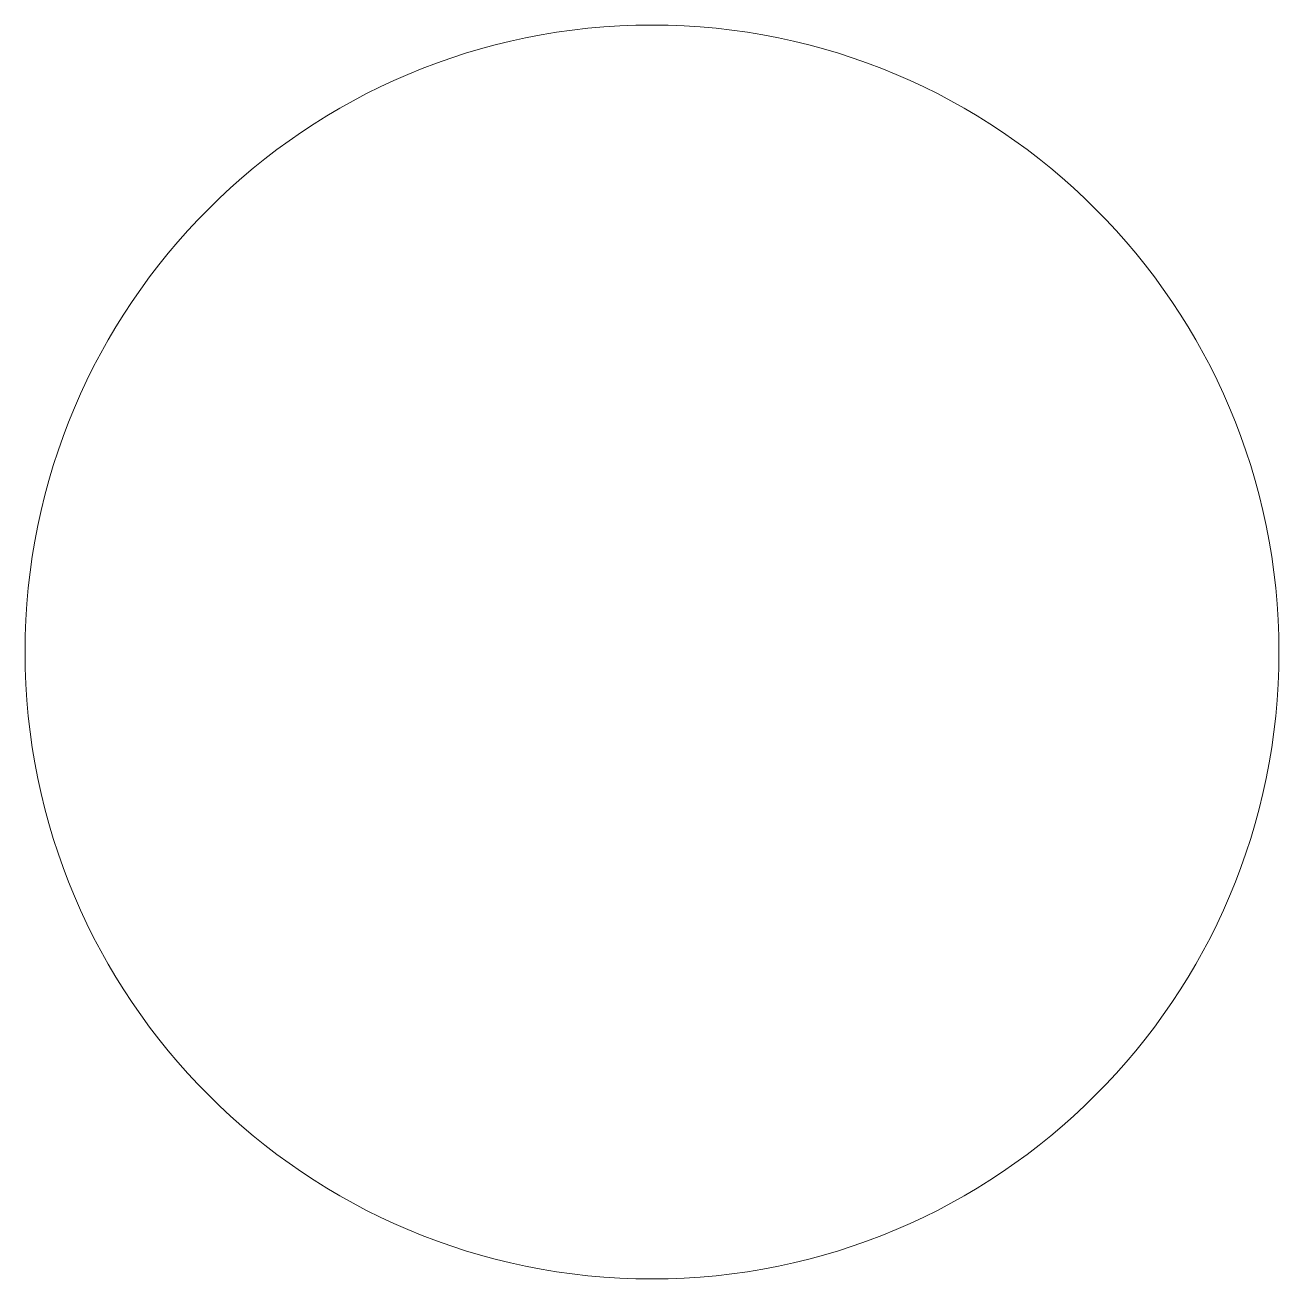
# Model space of a CAD drawing. Header units: millimetres. Extents: x -25 to 25, y -25 to 25.
import ezdxf

# ---------------------------------------------------------------- set-up
doc = ezdxf.new("R2010")
doc.units = ezdxf.units.MM
doc.layers.add('1. Engrave (Raster)', color=18, linetype='Continuous', lineweight=5, true_color=0x000000)

msp = doc.modelspace()

# ---------------------------------------------------------------- linework, layer by layer
at = {"layer": '1. Engrave (Raster)'}
msp.add_circle((0, 0), 25, dxfattribs=at)

doc.saveas('drawing.dxf')
